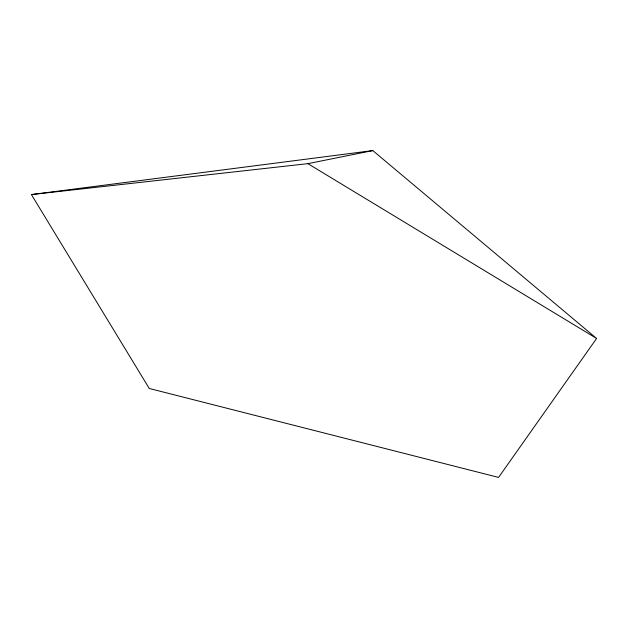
<?xml version="1.0" encoding="UTF-8"?>
<svg xmlns="http://www.w3.org/2000/svg" width="628" height="628" viewBox="0 0 628 628"><rect width="100%" height="100%" fill="white"/><g stroke="black" fill="none" stroke-linecap="round" stroke-linejoin="round"><path stroke-width="0.94" d="M596.6 338.468L498.569 477.413L149.26 388.473L31.4 194.562L372.812 150.587L596.6 338.468L307.869 163.657L31.4 194.562M307.869 163.657L372.812 150.587"/></g></svg>
